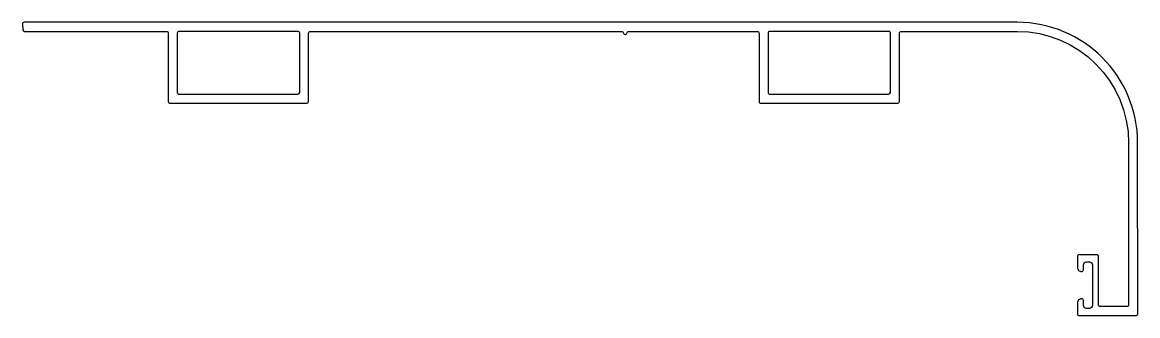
# Model space of a CAD drawing. Extents: x 436 to 621, y 425 to 474.
import ezdxf

# ---------------------------------------------------------------- set-up
doc = ezdxf.new("R2010")
doc.units = 0
doc.layers.get('0').update_dxf_attribs({"linetype": 'CONTINUOUS'})

msp = doc.modelspace()

# ---------------------------------------------------------------- linework, layer by layer
for points in [[(558.88, 460.41), (581.58, 460.41, 0.414095), (581.88, 460.71), (581.88, 472.01, -0.414214), (582.18, 472.31), (601.38, 472.31, -0.414112), (619.88, 453.81), (619.89, 427.01, -0.414315), (619.59, 426.71), (615.19, 426.71, -0.414214), (614.89, 427.01), (614.89, 435.01, 0.414214), (614.59, 435.31), (611.69, 435.31, 0.414214), (611.39, 435.01), (611.39, 433.21, 0.414214), (612.09, 432.51), (612.09, 432.51, 0.414214), (612.39, 432.81), (612.39, 433.61, -0.414214), (612.89, 434.11), (613.39, 434.11, -0.414214), (613.89, 433.61), (613.89, 426.91, -0.414214), (613.39, 426.41), (612.89, 426.41, -0.414214), (612.39, 426.91), (612.39, 427.71, 0.414214), (612.09, 428.01), (612.09, 428.01, 0.414214), (611.39, 427.31), (611.39, 425.51, 0.414214), (611.69, 425.21), (613.29, 425.21), (621.09, 425.21, 0.414315), (621.39, 425.51), (621.38, 453.82, 0.414112), (601.38, 473.81), (436.68, 473.81, 0.441414), (436.39, 473.48), (436.47, 472.58, 0.387527), (436.77, 472.31), (460.29, 472.31, -0.414214), (460.59, 472.01), (460.59, 460.71, 0.414214), (460.89, 460.41), (483.58, 460.41, 0.414095), (483.88, 460.71), (483.88, 472.01, -0.414214), (484.18, 472.31), (535.76, 472.31, -0.198912), (535.97, 472.22), (536.17, 471.9, 0.414214), (536.59, 471.9), (536.79, 472.22, -0.198912), (537.01, 472.31), (558.28, 472.31, -0.414214), (558.58, 472.01), (558.58, 460.71, 0.414214)], [(482.09, 472.31), (462.39, 472.31, 0.414214), (462.09, 472.01), (462.09, 462.21, 0.414214), (462.39, 461.91), (482.09, 461.91, 0.414095), (482.39, 462.21), (482.39, 472.01, 0.414332)]]:
    msp.add_lwpolyline(points, format="xyb", close=True)
at = {"color": 0}
msp.add_lwpolyline([(580.09, 472.31), (560.38, 472.31, 0.414214), (560.08, 472.01), (560.08, 462.21, 0.414214), (560.38, 461.91), (580.08, 461.91, 0.414095), (580.38, 462.21), (580.39, 472.01, 0.414332)], format="xyb", close=True, dxfattribs=at)

doc.saveas('drawing.dxf')
